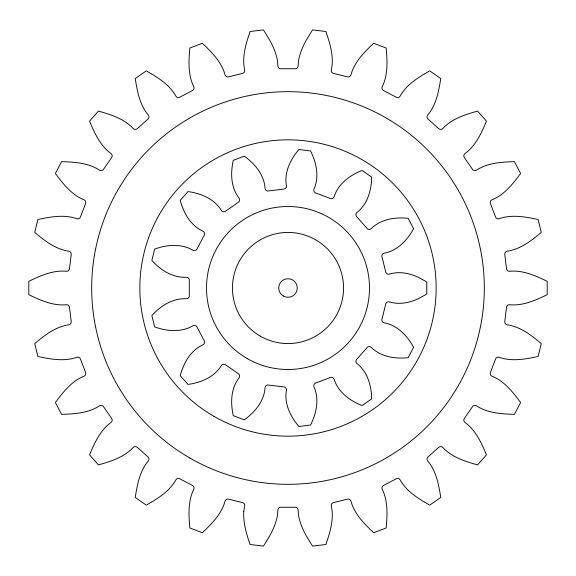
<?xml version="1.0" encoding="UTF-8"?>
<svg xmlns="http://www.w3.org/2000/svg" width="576" height="576" viewBox="0 0 576 576"><rect width="100%" height="100%" fill="white"/><g stroke="black" fill="none" stroke-linecap="round" stroke-linejoin="round"><path stroke-width="0.86" d="M243.713 511.582C243.302 522.871 246.334 533.959 250.106 544.5L263.412 546.12C270.367 535.226 277.632 523.325 277.891 510.012A2.909 2.909 0 0 1 280.922 507.24L295.078 507.24A2.909 2.909 0 0 1 298.109 510.012C298.368 523.325 305.633 535.226 312.588 546.12L325.894 544.5C330.041 532.26 334.246 518.969 331.315 505.987A2.909 2.909 0 0 1 333.598 502.567L347.335 499.176A2.909 2.909 0 0 1 350.95 501.142C354.384 514.001 364.284 523.822 373.644 532.735L386.179 527.983C387.274 515.102 388.181 501.185 382.226 489.283A2.909 2.909 0 0 1 383.623 485.417L396.151 478.843A2.909 2.909 0 0 1 400.126 479.887C406.541 491.551 418.507 498.708 429.725 505.123L440.755 497.513C438.739 484.74 436.284 471.017 427.658 460.886A2.909 2.909 0 0 1 428.09 456.797L438.682 447.415A2.909 2.909 0 0 1 442.793 447.473C451.807 457.265 465.142 461.354 477.569 464.897L486.461 454.867C481.442 442.951 475.776 430.214 464.969 422.438A2.909 2.909 0 0 1 464.414 418.363L472.45 406.721A2.909 2.909 0 0 1 476.46 405.799C487.555 413.143 501.48 413.928 514.397 414.389L520.625 402.523C512.906 392.155 504.353 381.139 492.005 376.178A2.909 2.909 0 0 1 490.486 372.362L495.504 359.129A2.909 2.909 0 0 1 499.176 357.271C511.711 361.75 525.413 359.179 538.063 356.537L541.274 343.526C531.295 335.304 520.358 326.657 507.175 324.799A2.909 2.909 0 0 1 504.792 321.451L506.498 307.404A2.909 2.909 0 0 1 509.616 304.726C522.857 306.072 535.543 300.29 547.2 294.703L547.2 281.297C535.543 275.71 522.857 269.928 509.616 271.274A2.909 2.909 0 0 1 506.498 268.596L504.792 254.549A2.909 2.909 0 0 1 507.175 251.201C520.358 249.343 531.295 240.696 541.274 232.474L538.063 219.463C525.413 216.821 511.711 214.25 499.176 218.729A2.909 2.909 0 0 1 495.504 216.871L490.486 203.638A2.909 2.909 0 0 1 492.005 199.822C504.353 194.861 512.906 183.845 520.625 173.477L514.397 161.611C501.48 162.072 487.555 162.857 476.46 170.201A2.909 2.909 0 0 1 472.45 169.279L464.414 157.637A2.909 2.909 0 0 1 464.969 153.562C475.776 145.786 481.442 133.049 486.461 121.133L477.569 111.103C465.142 114.646 451.807 118.735 442.793 128.527A2.909 2.909 0 0 1 438.682 128.585L428.09 119.203A2.909 2.909 0 0 1 427.658 115.114C436.284 104.983 438.739 91.26 440.755 78.487L429.725 70.877C418.507 77.292 406.541 84.449 400.126 96.113A2.909 2.909 0 0 1 396.151 97.157L383.623 90.583A2.909 2.909 0 0 1 382.226 86.717C388.181 74.815 387.274 60.898 386.179 48.017L373.644 43.265C364.284 52.178 354.384 61.999 350.95 74.858A2.909 2.909 0 0 1 347.335 76.824L333.598 73.433A2.909 2.909 0 0 1 331.315 70.013C334.246 57.031 330.041 43.74 325.894 31.5L312.588 29.88C305.633 40.774 298.368 52.675 298.109 65.988A2.909 2.909 0 0 1 295.078 68.76L280.922 68.76A2.909 2.909 0 0 1 277.891 65.988C277.632 52.675 270.367 40.774 263.412 29.88L250.106 31.5C245.959 43.74 241.754 57.031 244.685 70.013A2.909 2.909 0 0 1 242.402 73.433L228.665 76.824A2.909 2.909 0 0 1 225.05 74.858C221.616 61.999 211.716 52.178 202.356 43.265L189.821 48.017C188.726 60.898 187.819 74.815 193.774 86.717A2.909 2.909 0 0 1 192.377 90.583L179.849 97.157A2.909 2.909 0 0 1 175.874 96.113C169.459 84.449 157.493 77.292 146.275 70.877L135.245 78.487C137.261 91.26 139.716 104.983 148.342 115.114A2.909 2.909 0 0 1 147.91 119.203L137.318 128.585A2.909 2.909 0 0 1 133.207 128.527C124.193 118.735 110.858 114.646 98.431 111.103L89.539 121.133C94.558 133.049 100.224 145.786 111.031 153.562A2.909 2.909 0 0 1 111.586 157.637L103.55 169.279A2.909 2.909 0 0 1 99.54 170.201C88.445 162.857 74.52 162.072 61.603 161.611L55.375 173.477C63.094 183.845 71.647 194.861 83.995 199.822A2.909 2.909 0 0 1 85.514 203.638L80.496 216.871A2.909 2.909 0 0 1 76.824 218.729C64.289 214.25 50.587 216.821 37.937 219.463L34.726 232.474C44.705 240.696 55.642 249.343 68.825 251.201A2.909 2.909 0 0 1 71.208 254.549L69.502 268.596A2.909 2.909 0 0 1 66.384 271.274C53.143 269.928 40.457 275.71 28.8 281.297L28.8 294.703C40.457 300.29 53.143 306.072 66.384 304.726A2.909 2.909 0 0 1 69.502 307.404L71.208 321.451A2.909 2.909 0 0 1 68.825 324.799C55.642 326.657 44.705 335.304 34.726 343.526L37.937 356.537C50.587 359.179 64.289 361.75 76.824 357.271A2.909 2.909 0 0 1 80.496 359.129L85.514 372.362A2.909 2.909 0 0 1 83.995 376.178C71.647 381.139 63.094 392.155 55.375 402.523L61.603 414.389C74.52 413.928 88.445 413.143 99.54 405.799A2.909 2.909 0 0 1 103.55 406.721L111.586 418.363A2.909 2.909 0 0 1 111.031 422.438C100.224 430.214 94.558 442.951 89.539 454.867L98.431 464.897C110.858 461.354 124.193 457.265 133.207 447.473A2.909 2.909 0 0 1 137.318 447.415L147.91 456.797A2.909 2.909 0 0 1 148.342 460.886C139.716 471.017 137.261 484.74 135.245 497.513L146.275 505.123C157.493 498.708 169.459 491.551 175.874 479.887A2.909 2.909 0 0 1 179.849 478.843L192.377 485.417A2.909 2.909 0 0 1 193.774 489.283C187.819 501.185 188.726 515.102 189.821 527.983L202.356 532.735C211.716 523.822 221.616 514.001 225.05 501.142A2.909 2.909 0 0 1 228.665 499.176L242.402 502.567A2.909 2.909 0 0 1 244.685 505.987L243.713 511.582M286.481 389.851C283.954 403.481 290.304 416.376 298.901 426.478L310.558 425.059C316.49 413.194 319.565 399.154 313.848 386.525A2.909 2.909 0 0 1 315.922 382.975L330.084 377.611A2.909 2.909 0 0 1 333.986 378.893C338.083 392.134 349.697 400.601 362.002 405.547L371.671 398.88C371.405 385.618 367.603 371.758 356.674 363.233A2.909 2.909 0 0 1 356.861 359.122L366.905 347.789A2.909 2.909 0 0 1 370.958 347.105C380.743 356.933 394.956 359.028 408.154 357.696L413.611 347.292C407.218 335.671 397.411 325.166 383.774 322.697A2.909 2.909 0 0 1 382.025 318.974L385.654 304.272A2.909 2.909 0 0 1 388.922 301.781C402.149 305.935 415.714 301.19 426.78 293.868L426.78 282.132C415.714 274.81 402.149 270.065 388.922 274.219A2.909 2.909 0 0 1 385.654 271.728L382.025 257.026A2.909 2.909 0 0 1 383.774 253.303C397.411 250.834 407.218 240.329 413.611 228.708L408.154 218.304C394.956 216.972 380.743 219.067 370.958 228.895A2.909 2.909 0 0 1 366.905 228.211L356.861 216.878A2.909 2.909 0 0 1 356.674 212.767C367.603 204.242 371.405 190.382 371.671 177.12L362.002 170.453C349.697 175.399 338.083 183.866 333.986 197.107A2.909 2.909 0 0 1 330.084 198.389L315.922 193.025A2.909 2.909 0 0 1 313.848 189.475C319.565 176.846 316.49 162.806 310.558 150.941L298.901 149.522C290.304 159.624 283.954 172.519 286.481 186.149A2.909 2.909 0 0 1 283.615 189.101L268.589 190.922A2.909 2.909 0 0 1 265.097 188.748C264.29 174.91 255.046 163.908 244.282 156.154L233.302 160.322C230.378 173.261 230.753 187.625 239.321 198.518A2.909 2.909 0 0 1 238.162 202.464L225.698 211.068A2.909 2.909 0 0 1 221.594 210.758C214.452 198.878 201.146 193.435 188.014 191.578L180.23 200.369C183.658 213.185 190.663 225.727 203.314 231.394A2.909 2.909 0 0 1 204.12 235.426L197.078 248.832A2.909 2.909 0 0 1 193.306 250.466C181.454 243.266 167.155 244.627 154.656 249.084L151.848 260.489C160.841 270.245 172.872 278.093 186.71 277.229A2.909 2.909 0 0 1 189.295 280.426L189.295 295.574A2.909 2.909 0 0 1 186.71 298.771C172.872 297.907 160.841 305.755 151.848 315.511L154.656 326.916C167.155 331.373 181.454 332.734 193.306 325.534A2.909 2.909 0 0 1 197.078 327.168L204.12 340.574A2.909 2.909 0 0 1 203.314 344.606C190.663 350.273 183.658 362.815 180.23 375.631L188.014 384.422C201.146 382.565 214.452 377.122 221.594 365.242A2.909 2.909 0 0 1 225.698 364.932L238.162 373.536A2.909 2.909 0 0 1 239.321 377.482C230.753 388.375 230.378 402.739 233.302 415.678L244.282 419.846C255.046 412.092 264.29 401.09 265.097 387.252A2.909 2.909 0 0 1 268.589 385.078L283.615 386.899A2.909 2.909 0 0 1 286.481 389.851M189.842 458.014A196.315 196.315 0 0 0 484.315 288A196.315 196.315 0 0 0 189.842 117.986A196.315 196.315 0 0 0 189.842 458.014M283.37 296.021A9.259 9.259 0 0 0 297.259 288A9.259 9.259 0 0 0 283.37 279.979A9.259 9.259 0 0 0 283.37 296.021M247.255 358.574A81.49 81.49 0 0 0 369.49 288A81.49 81.49 0 0 0 247.255 217.426A81.49 81.49 0 0 0 247.255 358.574M213.919 416.311A148.162 148.162 0 0 0 436.162 288A148.162 148.162 0 0 0 213.919 159.689A148.162 148.162 0 0 0 213.919 416.311M260.222 336.118A55.562 55.562 0 0 0 343.562 288A55.562 55.562 0 0 0 260.222 239.882A55.562 55.562 0 0 0 260.222 336.118"/></g></svg>
